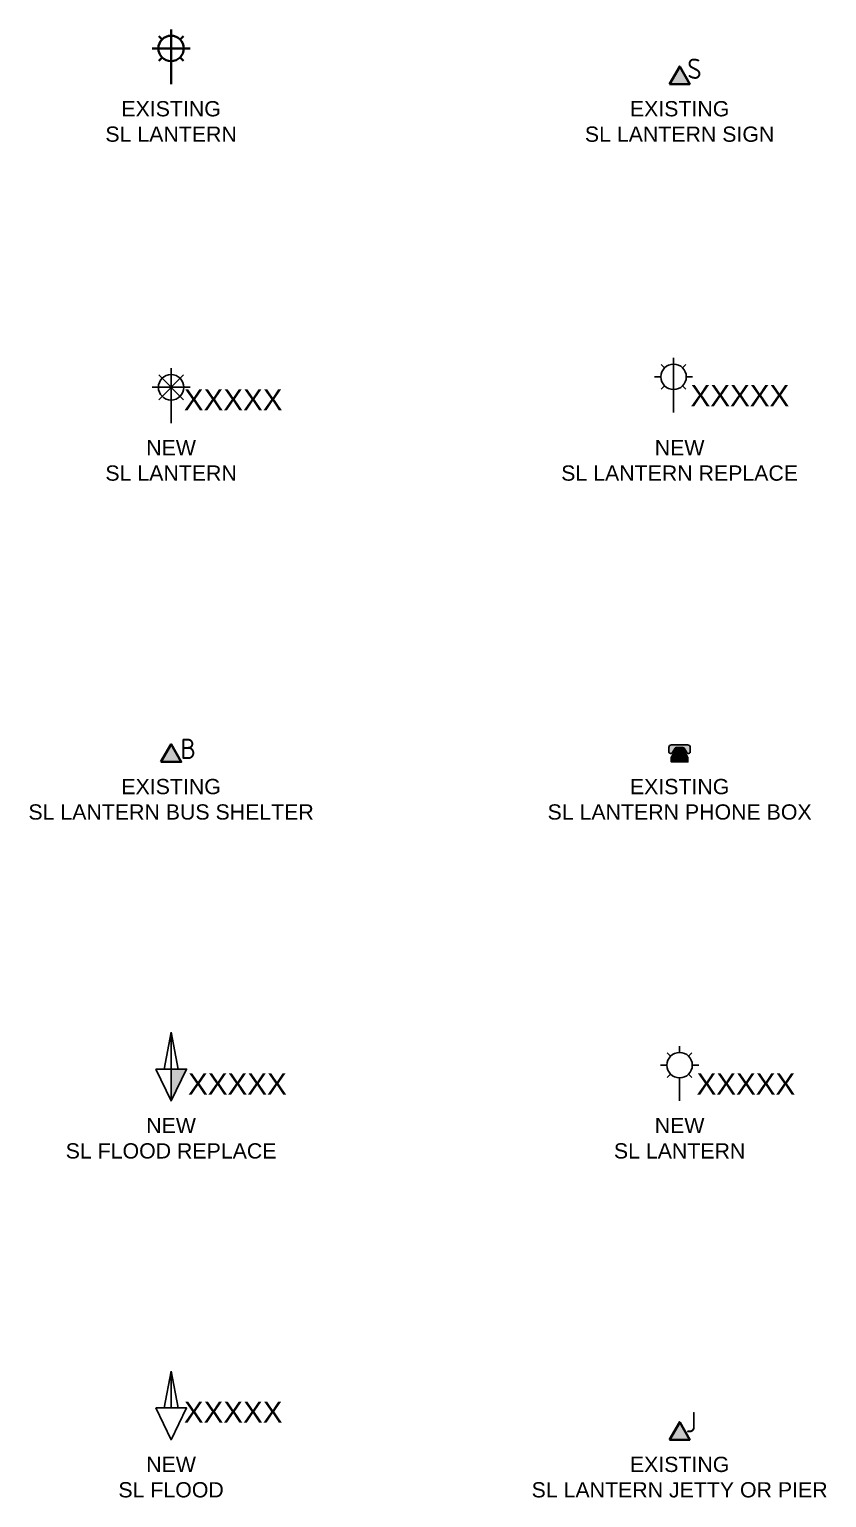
# Model space of a CAD drawing. Header units: metres. Extents: x -59 to 424, y -8 to 170.
# Drawn here: x 103.3 to 197.3, y -6.8 to 166.5 of the extents above; entities that cross this region are included whole.
import ezdxf
from ezdxf.enums import TextEntityAlignment as Align

# ---------------------------------------------------------------- set-up
doc = ezdxf.new("R2010")
doc.units = ezdxf.units.M
doc.set_wipeout_variables(frame=1)
doc.layers.get('0').update_dxf_attribs({"color": 6})
doc.layers.add('Equip_SP_SL_EXT', color=7, linetype='Continuous')
doc.layers.add('Equip_SP_SL_NEW', color=2, linetype='Continuous')
doc.styles.add('iecARIAL', font='arial.ttf', dxfattribs={"height": 2})
doc.styles.add('IESYMBOL1', font='isocp.shx')
doc.styles.add('SL_LABEL', font='arial.ttf', dxfattribs={"height": 2.5})
doc.styles.get("Standard").update_dxf_attribs({"font": 'arial.ttf'})

# ---------------------------------------------------------------- blocks, each defined once
blk = doc.blocks.new('SL_FLOOD_NEW')
for p, q in [((0, 8.1), (-0.83, 3.76)), ((0.83, 3.76), (0, 8.1)), ((0, 3.76), (0, 8.1))]:
    blk.add_line(p, q)
blk.add_lwpolyline([(-1.82, 3.76), (0, 0), (1.82, 3.76)], close=True)
at = {"style": 'iecARIAL', "flags": 8}
blk.add_attdef('ASSET_NUM', (1.5, 2.02), '', height=2.5, dxfattribs=at)
for tag, p, height, flags in [('Z', (0, 0), 0.2, 1), ('CONSTRUCTED_VOLTAGE', (0, -0.2), 0.2, 9), ('CONTROL_TYPE', (0, -0.4), 0.2, 9), ('OPERATING_VOLTAGE', (0, -1.2), 0.2, 9), ('ORIENTATION', (0, -1.4), 0.2, 9), ('OWNED_BY', (0, -1.6), 0.2, 9), ('STATE', (0, -1.8), 0.2, 9), ('LANTERN_PURPOSE', (0, -0.6), 0.2, 9), ('LANTERN_TYPE', (0, -0.8), 0.2, 9), ('NO_PHASES', (0, -1), 0.2, 9), ('LNUMBER', (4.29, -3.76), 2.5, 8), ('CEXIST', (0, -2.2), 0.2, 9), ('CNEW', (0, -2.4), 0.2, 9), ('CNUMBER', (0, -2.6), 0.2, 9), ('CREMOVE', (0, -2.8), 0.2, 9), ('CREPLACE', (0, -3), 0.2, 9), ('USAGE', (0, -2), 0.2, 9), ('LKINGHEIGHT', (0, -3.2), 0.2, 9), ('LBRACKET', (0, -3.4), 0.2, 9), ('LBRACKETVOCAB', (0, -3.6), 0.2, 9), ('LCATEGORY', (0, -3.8), 0.2, 9), ('LCHARGE1', (0, -4), 0.2, 9), ('LCHARGE1PERCENT', (0, -4.2), 0.2, 9), ('LCHARGE2', (0, -4.4), 0.2, 9), ('LCHARGE2PERCENT', (0, -4.6), 0.2, 9), ('LCHARGE3', (0, -4.8), 0.2, 9), ('LCHARGE3PERCENT', (0, -5), 0.2, 9), ('LEXIST', (0, -5.2), 0.2, 9), ('LLAMP', (0, -5.4), 0.2, 9), ('LLAMPVOCAB', (0, -5.6), 0.2, 9), ('LMAST', (0, -5.8), 0.2, 9), ('LMASTVOCAB', (0, -6), 0.2, 9), ('LNEW', (0, -6.2), 0.2, 9), ('LANTNUMBER', (0, -6.4), 0.2, 9), ('LOUTREACH', (0, -6.8), 0.2, 9), ('LOUTREACHVOCAB', (0, -7), 0.2, 9), ('STREETNAME', (0, -8.8), 0.2, 9), ('LRATECODE', (0, -7.2), 0.2, 9), ('LREMOVE', (0, -7.4), 0.2, 9), ('LREPLACE', (0, -7.6), 0.2, 9), ('LTYPE', (0, -7.8), 0.2, 9), ('LTYPEVOCAB', (0, -8), 0.2, 9), ('LEGEND', (0, -8.2), 0.2, 9), ('LOCATION', (0, -8.4), 0.2, 9), ('NOTES', (0, -8.6), 0.2, 9), ('OPERATED_BY', (-0.02, -9.21), 0.2, 9), ('SUBURB', (0, -9), 0.2, 9), ('MAINTAINED_BY', (0, -9.43), 0.2, 9)]:
    blk.add_attdef(tag, p, '', height=height, dxfattribs=dict(flags=flags))
blk = doc.blocks.new('SL_FLOOD_REPLACE_NEW')
blk.add_hatch(color=256).paths.add_polyline_path([(0, 0), (1.82, 3.76), (0, 3.76)])
for p, q in [((0, 8.1), (-0.83, 3.76)), ((0, 0), (0, 8.1)), ((0.83, 3.76), (0, 8.1))]:
    blk.add_line(p, q)
blk.add_lwpolyline([(-1.82, 3.76), (0, 0), (1.82, 3.76)], close=True)
for tag, height, flags, p in [('ASSET_NUM', 2.5, 8, (2, 2)), ('CONSTRUCTED_VOLTAGE', 0.2, 9, (1.5, -0.2)), ('CONTROL_TYPE', 0.2, 9, (1.5, -0.4)), ('OPERATING_VOLTAGE', 0.2, 9, (1.5, -1.2)), ('ORIENTATION', 0.2, 9, (1.5, -1.4)), ('OWNED_BY', 0.2, 9, (1.5, -1.6)), ('OPERATED_BY', 0.2, 9, (1.5, -1.8)), ('LANTERN_PURPOSE', 0.2, 9, (1.5, -0.6)), ('LANTERN_TYPE', 0.2, 9, (1.5, -0.8)), ('NO_PHASES', 0.2, 9, (1.5, -1)), ('STATE', 0.2, 9, (1.5, -2.2)), ('CEXIST', 0.2, 9, (1.5, -2.6)), ('CNEW', 0.2, 9, (1.5, -2.8)), ('CNUMBER', 0.2, 9, (1.5, -3)), ('CREMOVE', 0.2, 9, (1.5, -3.2)), ('CREPLACE', 0.2, 9, (1.5, -3.4)), ('MAINTAINED_BY', 0.2, 9, (1.5, -2)), ('USAGE', 0.2, 9, (1.5, -2.4)), ('LKINGHEIGHT', 0.2, 9, (1.5, -3.6)), ('LBRACKET', 0.2, 9, (1.5, -3.8)), ('LBRACKETVOCAB', 0.2, 9, (1.5, -4)), ('LCATEGORY', 0.2, 9, (1.5, -4.2)), ('LCHARGE1', 0.2, 9, (1.5, -4.4)), ('LCHARGE1PERCENT', 0.2, 9, (1.5, -4.6)), ('LCHARGE2', 0.2, 9, (1.5, -4.8)), ('LCHARGE2PERCENT', 0.2, 9, (1.5, -5)), ('LCHARGE3', 0.2, 9, (1.5, -5.2)), ('LCHARGE3PERCENT', 0.2, 9, (1.5, -5.4)), ('LEXIST', 0.2, 9, (1.5, -5.6)), ('LLAMP', 0.2, 9, (1.5, -5.8)), ('LLAMPVOCAB', 0.2, 9, (1.5, -6)), ('LMAST', 0.2, 9, (1.5, -6.2)), ('LMASTVOCAB', 0.2, 9, (1.5, -6.4)), ('LNEW', 0.2, 9, (1.5, -6.6)), ('LANTNUMBER', 0.2, 9, (1.5, -6.8)), ('LOUTREACH', 0.2, 9, (1.5, -7)), ('LOUTREACHVOCAB', 0.2, 9, (1.5, -7.2)), ('LRATECODE', 0.2, 9, (1.5, -7.4)), ('LREMOVE', 0.2, 9, (1.5, -7.6)), ('LREPLACE', 0.2, 9, (1.5, -7.8)), ('LTYPE', 0.2, 9, (1.5, -8)), ('LTYPEVOCAB', 0.2, 9, (1.5, -8.2)), ('LEGEND', 0.2, 9, (1.5, -8.4)), ('LOCATION', 0.2, 9, (1.5, -8.6)), ('STREETNAME', 0.2, 9, (1.5, -9)), ('SUBURB', 0.2, 9, (1.5, -9.2)), ('Z', 0.2, 1, (1.5, -9.4)), ('NOTES', 0.2, 9, (1.5, -8.8))]:
    blk.add_attdef(tag, text='', height=height, dxfattribs=dict(flags=flags)).set_placement(p, align=Align.MIDDLE_LEFT)
at = {"flags": 8}
blk.add_attdef('LNUMBER', (4.29, -3.76), '', height=2.5, dxfattribs=at)
blk = doc.blocks.new('SL_LANTERN_BUS_SHELTER_EXT')
at = {"lineweight": 40}
blk.add_hatch(color=256, dxfattribs=at).paths.add_polyline_path([(0.02, 2.09), (-1.2, 0), (1.2, 0)])
blk.add_lwpolyline([(-1.2, 0), (1.2, 0), (0.02, 2.09)], close=True, dxfattribs=at)
at = {"lineweight": 40, "style": 'IESYMBOL1'}
blk.add_text('B', height=2.4, dxfattribs=at).set_placement((1.1, 1.55), align=Align.MIDDLE_LEFT)
blk = doc.blocks.new('*U39')
for p, q in [((1.46, 2.76), (-1.46, 5.68)), ((-1.46, 2.76), (1.46, 5.68)), ((0, 1.97), (0, 6.47)), ((-2.25, 4.22), (2.25, 4.22)), ((0, 0), (0, 2.72)), ((0, 0), (0, 0))]:
    blk.add_line(p, q)
blk.add_circle((0, 4.22), 1.5)
at = {"style": 'iecARIAL', "flags": 8}
blk.add_attdef('ASSET_NUM', (1.5, 1.5), '', height=2.5, dxfattribs=at)
for tag, p, height, flags in [('CONSTRUCTED_VOLTAGE', (0, -0.2), 0.2, 9), ('CONTROL_TYPE', (0, -0.4), 0.2, 9), ('OPERATING_VOLTAGE', (0, -1.2), 0.2, 9), ('ORIENTATION', (0, -1.4), 0.2, 9), ('OWNED_BY', (0, -1.6), 0.2, 9), ('STATE', (0, -1.8), 0.2, 9), ('LANTERN_PURPOSE', (0, -0.6), 0.2, 9), ('LANTERN_TYPE', (0, -0.8), 0.2, 9), ('NO_PHASES', (0, -1), 0.2, 9), ('LNUMBER', (1.2, -2.8), 2.5, 8), ('CEXIST', (0, -2.2), 0.2, 9), ('CNEW', (0, -2.4), 0.2, 9), ('CNUMBER', (0, -2.6), 0.2, 9), ('CREMOVE', (0, -2.8), 0.2, 9), ('CREPLACE', (0, -3), 0.2, 9), ('USAGE', (0, -2), 0.2, 9), ('LKINGHEIGHT', (0, -3.2), 0.2, 9), ('LBRACKET', (0, -3.4), 0.2, 9), ('LBRACKETVOCAB', (0, -3.6), 0.2, 9), ('LCATEGORY', (0, -3.8), 0.2, 9), ('LCHARGE1', (0, -4), 0.2, 9), ('LCHARGE1PERCENT', (0, -4.2), 0.2, 9), ('LCHARGE2', (0, -4.4), 0.2, 9), ('LCHARGE2PERCENT', (0, -4.6), 0.2, 9), ('LCHARGE3', (0, -4.8), 0.2, 9), ('LCHARGE3PERCENT', (0, -5), 0.2, 9), ('LEXIST', (0, -5.2), 0.2, 9), ('LLAMP', (0, -5.4), 0.2, 9), ('LLAMPVOCAB', (0, -5.6), 0.2, 9), ('LMAST', (0, -5.8), 0.2, 9), ('LMASTVOCAB', (0, -6), 0.2, 9), ('LNEW', (0, -6.2), 0.2, 9), ('LANTNUMBER', (0, -6.4), 0.2, 9), ('LOUTREACH', (0, -6.8), 0.2, 9), ('LOUTREACHVOCAB', (0, -7), 0.2, 9), ('STREETNAME', (0, -8.8), 0.2, 9), ('LRATECODE', (0, -7.2), 0.2, 9), ('LREMOVE', (0, -7.4), 0.2, 9), ('LREPLACE', (0, -7.6), 0.2, 9), ('LTYPE', (0, -7.8), 0.2, 9), ('LTYPEVOCAB', (0, -8), 0.2, 9), ('LEGEND', (0, -8.2), 0.2, 9), ('LOCATION', (0, -8.4), 0.2, 9), ('NOTES', (0, -8.6), 0.2, 9), ('SUBURB', (0, -9), 0.2, 1)]:
    blk.add_attdef(tag, p, '', height=height, dxfattribs=dict(flags=flags))
blk = doc.blocks.new('*U41')
at = {"lineweight": 40}
for p, q in [((-1.46, 5.68), (-1.06, 5.28)), ((0, 1.97), (0, 6.47)), ((1.46, 5.68), (1.06, 5.28)), ((-2.25, 4.22), (2.25, 4.22)), ((-1.46, 2.76), (-1.06, 3.16)), ((0, 0), (0, 2.72)), ((1.46, 2.76), (1.06, 3.16))]:
    blk.add_line(p, q, dxfattribs=at)
blk.add_circle((0, 4.22), 1.5, dxfattribs=at)
at = {"style": 'iecARIAL', "flags": 8}
blk.add_attdef('ASSET_NUM', (1.5, 1.5), '', height=2.5, dxfattribs=at)
for tag, p, height, flags in [('OPERATING_VOLTAGE', (0.98, -1.65), 0.2, 9), ('ORIENTATION', (0.98, -1.85), 0.2, 9), ('CONSTRUCTED_VOLTAGE', (0.98, -0.65), 0.2, 9), ('CONTROL_TYPE', (0.98, -0.85), 0.2, 9), ('LANTERN_PURPOSE', (0.98, -1.05), 0.2, 9), ('LANTERN_TYPE', (0.98, -1.25), 0.2, 9), ('NO_PHASES', (0.98, -1.45), 0.2, 9), ('LNUMBER', (2.18, -3.25), 2.5, 8), ('OWNED_BY', (0.98, -2.05), 0.2, 9), ('STATE', (0.98, -2.25), 0.2, 9), ('USAGE', (0.98, -2.45), 0.2, 9), ('CEXIST', (0.98, -2.65), 0.2, 9), ('CNEW', (0.98, -2.85), 0.2, 9), ('CNUMBER', (0.98, -3.05), 0.2, 9), ('CREMOVE', (0.98, -3.25), 0.2, 9), ('CREPLACE', (0.98, -3.45), 0.2, 9), ('LKINGHEIGHT', (0.98, -3.65), 0.2, 9), ('LBRACKET', (0.98, -3.85), 0.2, 9), ('LBRACKETVOCAB', (0.98, -4.05), 0.2, 9), ('LCATEGORY', (0.98, -4.25), 0.2, 9), ('LCHARGE1', (0.98, -4.45), 0.2, 9), ('LCHARGE1PERCENT', (0.98, -4.65), 0.2, 9), ('LCHARGE2', (0.98, -4.85), 0.2, 9), ('LCHARGE2PERCENT', (0.98, -5.05), 0.2, 9), ('LCHARGE3', (0.98, -5.25), 0.2, 9), ('LCHARGE3PERCENT', (0.98, -5.45), 0.2, 9), ('LEXIST', (0.98, -5.65), 0.2, 9), ('LLAMP', (0.98, -5.85), 0.2, 9), ('LLAMPVOCAB', (0.98, -6.05), 0.2, 9), ('LMAST', (0.98, -6.25), 0.2, 9), ('LMASTVOCAB', (0.98, -6.45), 0.2, 9), ('LNEW', (0.98, -6.65), 0.2, 9), ('LANTNUMBER', (0.98, -6.85), 0.2, 9), ('LOUTREACH', (0.98, -7.25), 0.2, 9), ('LOUTREACHVOCAB', (0.98, -7.45), 0.2, 9), ('LRATECODE', (0.98, -7.65), 0.2, 9), ('LREMOVE', (0.98, -7.85), 0.2, 9), ('LREPLACE', (0.98, -8.05), 0.2, 9), ('LTYPE', (0.98, -8.25), 0.2, 9), ('LTYPEVOCAB', (0.98, -8.45), 0.2, 9), ('LEGEND', (0.98, -8.65), 0.2, 9), ('LOCATION', (0.98, -8.85), 0.2, 9), ('STREETNAME', (0.98, -9.25), 0.2, 9), ('SUBURB', (0.98, -9.45), 0.2, 1), ('NOTES', (0.98, -9.05), 0.2, 9)]:
    blk.add_attdef(tag, p, '', height=height, dxfattribs=dict(flags=flags))
blk = doc.blocks.new('SL_LANTERN_JETTY_OR_PIER_EXT')
at = {"lineweight": 40}
blk.add_hatch(color=256, dxfattribs=at).paths.add_polyline_path([(0.02, 2.09), (-1.2, 0), (1.2, 0)])
blk.add_lwpolyline([(-1.2, 0), (1.2, 0), (0.02, 2.09)], close=True, dxfattribs=at)
at = {"lineweight": 40, "style": 'IESYMBOL1'}
blk.add_text('J', height=2.4, dxfattribs=at).set_placement((0.72, 2.08), align=Align.MIDDLE_LEFT)
blk = doc.blocks.new('*U38')
blk.add_line((0, 0), (0, 0))
for tag, p, flags in [('Z', (0, 0), 1), ('OPERATED_BY', (0, -9.61), 9)]:
    blk.add_attdef(tag, p, '', height=0.2, dxfattribs=dict(flags=flags))
at = {"style": 'SL_LABEL', "flags": 9}
blk.add_attdef('STREET_CODE', text='', height=0.2, dxfattribs=at).set_placement((0, -0.2), align=Align.MIDDLE_LEFT)
for tag, height, flags, p in [('CONSTRUCTED_VOLTAGE', 0.2, 9, (0, -0.4)), ('CONTROL_TYPE', 0.2, 9, (0, -0.6)), ('OPERATING_VOLTAGE', 0.2, 9, (0, -1.4)), ('ORIENTATION', 0.2, 9, (0, -1.6)), ('OWNED_BY', 0.2, 9, (0, -1.8)), ('LANTERN_PURPOSE', 0.2, 9, (0, -0.8)), ('LANTERN_TYPE', 0.2, 9, (0, -1)), ('NO_PHASES', 0.2, 9, (0, -1.2)), ('LNUMBER', 2.5, 8, (1.2, -2.8)), ('STATE', 0.2, 9, (0, -2)), ('CEXIST', 0.2, 9, (0, -2.4)), ('CNEW', 0.2, 9, (0, -2.6)), ('CNUMBER', 0.2, 9, (0, -2.8)), ('CREMOVE', 0.2, 9, (0, -3)), ('CREPLACE', 0.2, 9, (0, -3.2)), ('USAGE', 0.2, 9, (0, -2.2)), ('LKINGHEIGHT', 0.2, 9, (0, -3.4)), ('LBRACKET', 0.2, 9, (0, -3.6)), ('LBRACKETVOCAB', 0.2, 9, (0, -3.8)), ('LCATEGORY', 0.2, 9, (0, -4)), ('LCHARGE1', 0.2, 9, (0, -4.2)), ('LCHARGE1PERCENT', 0.2, 9, (0, -4.4)), ('LCHARGE2', 0.2, 9, (0, -4.6)), ('LCHARGE2PERCENT', 0.2, 9, (0, -4.8)), ('LCHARGE3', 0.2, 9, (0, -5)), ('LCHARGE3PERCENT', 0.2, 9, (0, -5.2)), ('LEXIST', 0.2, 9, (0, -5.4)), ('LLAMP', 0.2, 9, (0, -5.6)), ('LLAMPVOCAB', 0.2, 9, (0, -5.8)), ('LMAST', 0.2, 9, (0, -6)), ('LMASTVOCAB', 0.2, 9, (0, -6.2)), ('LNEW', 0.2, 9, (0, -6.4)), ('LANTNUMBER', 0.2, 9, (0, -6.6)), ('LOUTREACH', 0.2, 9, (0, -7)), ('SUBURB', 0.2, 9, (0, -8.6)), ('LOUTREACHVOCAB', 0.2, 9, (0, -7.2)), ('LRATECODE', 0.2, 9, (0, -7.4)), ('LREMOVE', 0.2, 9, (0, -7.6)), ('LREPLACE', 0.2, 9, (0, -7.8)), ('LTYPE', 0.2, 9, (0, -8)), ('LTYPEVOCAB', 0.2, 9, (0, -8.2)), ('LEGEND', 0.2, 9, (0, -8.4)), ('STREETNAME', 0.2, 9, (0, -8.8)), ('LOCATION', 0.2, 9, (0, -9)), ('NOTES', 0.2, 9, (0, -9.2)), ('MAINTAINED_BY', 0.2, 9, (0, -9.86))]:
    blk.add_attdef(tag, text='', height=height, dxfattribs=dict(flags=flags)).set_placement(p, align=Align.MIDDLE_LEFT)
blk.add_wipeout([(0, 6.47), (1.46, 5.68), (2.25, 4.22), (1.46, 2.76), (0, 1.86), (-1.46, 2.76), (-2.25, 4.22), (-1.46, 5.68)])
for p, q in [((-1.46, 5.68), (-1.06, 5.28)), ((0, 5.72), (0, 6.47)), ((1.46, 5.68), (1.06, 5.28)), ((-2.25, 4.22), (-1.5, 4.22)), ((1.5, 4.22), (2.25, 4.22)), ((-1.46, 2.76), (-1.06, 3.16)), ((0, 0), (0, 2.72)), ((1.46, 2.76), (1.06, 3.16))]:
    blk.add_line(p, q)
blk.add_circle((0, 4.22), 1.5)
at = {"style": 'SL_LABEL', "flags": 8}
blk.add_attdef('ASSET_NUM', text='', height=2.5, dxfattribs=at).set_placement((2, 2), align=Align.MIDDLE_LEFT)
blk = doc.blocks.new('SL_LANTERN_PHONE_BOX_EXT')
for points in [[(0.4, 1.71, -0.267948), (0.54, 1.63), (0.85, 1.1, 0.267948), (0.99, 1.02), (1.1, 1.02, 0.414214), (1.26, 1.18), (1.26, 1.7, 0.414214), (0.94, 2.02), (-0.95, 2.02, 0.414214), (-1.27, 1.7), (-1.27, 1.18, 0.414214), (-1.11, 1.02), (-0.98, 1.02, 0.267949), (-0.85, 1.1), (-0.54, 1.63, -0.267949), (-0.4, 1.71)], [(-0.51, 1.36), (-0.99, 0.52), (-0.99, 0), (0.99, 0), (0.99, 0.53), (0.38, 1.59), (-0.37, 1.59, 0.556224)]]:
    blk.add_hatch(color=256).paths.add_polyline_path(points)
for points in [[(-1.27, 1.18), (-1.27, 1.7, -0.414214), (-0.95, 2.02), (0.94, 2.02, -0.414214), (1.26, 1.7), (1.26, 1.18, -0.414214), (1.1, 1.02), (0.99, 1.02, -0.267948), (0.85, 1.1), (0.54, 1.63, 0.267948), (0.4, 1.71), (-0.4, 1.71, 0.267949), (-0.54, 1.63), (-0.85, 1.1, -0.267949), (-0.98, 1.02), (-1.11, 1.02, -0.414214)], [(0.53, 1.33), (0.53, 1.43, 0.414214), (0.37, 1.59), (-0.37, 1.59, 0.414214), (-0.53, 1.43), (-0.53, 1.33), (-0.99, 0.52), (-0.99, 0), (0.99, 0), (0.99, 0.53)]]:
    blk.add_lwpolyline(points, format="xyb", close=True)
blk = doc.blocks.new('SL_LANTERN_SIGN_EXT')
at = {"lineweight": 40}
blk.add_hatch(color=256, dxfattribs=at).paths.add_polyline_path([(0.02, 2.09), (-1.2, 0), (1.2, 0)])
blk.add_lwpolyline([(-1.2, 0), (1.2, 0), (0.02, 2.09)], close=True, dxfattribs=at)
at = {"lineweight": 40, "style": 'IESYMBOL1'}
blk.add_text('S', height=2.4, dxfattribs=at).set_placement((0.9, 1.82), align=Align.MIDDLE_LEFT)
blk = doc.blocks.new('*U40')
blk.add_line((0, 0), (0, 0))
for tag, height, flags, p in [('STREET_CODE', 0.2, 9, (1.5, 0)), ('CONSTRUCTED_VOLTAGE', 0.2, 9, (1.5, -0.2)), ('CONTROL_TYPE', 0.2, 9, (1.5, -0.4)), ('OPERATING_VOLTAGE', 0.2, 9, (1.5, -1.2)), ('ORIENTATION', 0.2, 9, (1.5, -1.4)), ('OWNED_BY', 0.2, 9, (1.5, -1.6)), ('OPERATED_BY', 0.2, 9, (1.5, -1.8)), ('LANTERN_PURPOSE', 0.2, 9, (1.5, -0.6)), ('LANTERN_TYPE', 0.2, 9, (1.5, -0.8)), ('NO_PHASES', 0.2, 9, (1.5, -1)), ('LNUMBER', 2.5, 8, (1.5, -1.38)), ('STATE', 0.2, 9, (1.5, -2.2)), ('CEXIST', 0.2, 9, (1.5, -2.6)), ('CNEW', 0.2, 9, (1.5, -2.8)), ('CNUMBER', 0.2, 9, (1.5, -3)), ('CREMOVE', 0.2, 9, (1.5, -3.2)), ('CREPLACE', 0.2, 9, (1.5, -3.4)), ('MAINTAINED_BY', 0.2, 9, (1.5, -2)), ('USAGE', 0.2, 9, (1.5, -2.4)), ('LKINGHEIGHT', 0.2, 9, (1.5, -3.6)), ('LBRACKET', 0.2, 9, (1.5, -3.8)), ('LBRACKETVOCAB', 0.2, 9, (1.5, -4)), ('LCATEGORY', 0.2, 9, (1.5, -4.2)), ('LCHARGE1', 0.2, 9, (1.5, -4.4)), ('LCHARGE1PERCENT', 0.2, 9, (1.5, -4.6)), ('LCHARGE2', 0.2, 9, (1.5, -4.8)), ('LCHARGE2PERCENT', 0.2, 9, (1.5, -5)), ('LCHARGE3', 0.2, 9, (1.5, -5.2)), ('LCHARGE3PERCENT', 0.2, 9, (1.5, -5.4)), ('LEXIST', 0.2, 9, (1.5, -5.6)), ('LLAMP', 0.2, 9, (1.5, -5.8)), ('LLAMPVOCAB', 0.2, 9, (1.5, -6)), ('LMAST', 0.2, 9, (1.5, -6.2)), ('LMASTVOCAB', 0.2, 9, (1.5, -6.4)), ('LNEW', 0.2, 9, (1.5, -6.6)), ('LOUTREACH', 0.2, 9, (1.5, -7.2)), ('LOUTREACHVOCAB', 0.2, 9, (1.5, -7.4)), ('LRATECODE', 0.2, 9, (1.5, -7.6)), ('LREMOVE', 0.2, 9, (1.5, -7.8)), ('LREPLACE', 0.2, 9, (1.5, -8)), ('LTYPE', 0.2, 9, (1.5, -8.2)), ('LTYPEVOCAB', 0.2, 9, (1.5, -8.4)), ('LEGEND', 0.2, 9, (1.5, -8.6)), ('NEW_LKINGHEIGHT', 0.2, 9, (1.5, -8.8)), ('NEW_LBRACKET', 0.2, 9, (1.5, -9)), ('NEW_LBRACKETVOCAB', 0.2, 9, (1.5, -9.2)), ('NEW_LCATEGORY', 0.2, 9, (1.5, -9.4)), ('NEW_LCHARGE1', 0.2, 9, (1.5, -9.6)), ('NEW_LCHARGE1PERCENT', 0.2, 9, (1.5, -9.8)), ('NEW_LCHARGE2', 0.2, 9, (1.5, -10)), ('NEW_LCHARGE2PERCENT', 0.2, 9, (1.5, -10.2)), ('NEW_LCHARGE3', 0.2, 9, (1.5, -10.4)), ('NEW_LCHARGE3PERCENT', 0.2, 9, (1.5, -10.6)), ('NEW_LLAMP', 0.2, 9, (1.5, -10.8)), ('NEW_LLAMPVOCAB', 0.2, 9, (1.5, -11)), ('NEW_LMAST', 0.2, 9, (1.5, -11.2)), ('NEW_LMASTVOCAB', 0.2, 9, (1.5, -11.4)), ('NEW_LOUTREACH', 0.2, 9, (1.5, -11.6)), ('NEW_LOUTREACHVOCAB', 0.2, 9, (1.5, -11.8)), ('NEW_LRATECODE', 0.2, 9, (1.5, -12)), ('NEW_LTYPE', 0.2, 9, (1.5, -12.2)), ('SUBURB', 0.2, 9, (1.5, -12.6)), ('STREETNAME', 0.2, 9, (1.5, -12.8)), ('Z', 0.2, 1, (1.5, -13.4)), ('NEW_LTYPEVOCAB', 0.2, 9, (1.5, -12.4)), ('LOCATION', 0.2, 9, (1.5, -13)), ('NOTES', 0.2, 9, (1.5, -13.2))]:
    blk.add_attdef(tag, text='', height=height, dxfattribs=dict(flags=flags)).set_placement(p, align=Align.MIDDLE_LEFT)
at = {"flags": 9}
blk.add_attdef('LANTNUMBER', (1.5, -6.91), '', height=0.2, dxfattribs=at)
blk.add_wipeout([(0, 6.47), (1.46, 5.68), (2.25, 4.22), (1.46, 2.76), (0, 1.86), (-1.46, 2.76), (-2.25, 4.22), (-1.46, 5.68)])
for p, q in [((-1.46, 5.68), (-1.06, 5.28)), ((0, 2.72), (0, 6.47)), ((1.46, 5.68), (1.06, 5.28)), ((-2.25, 4.22), (-1.5, 4.22)), ((1.5, 4.22), (2.25, 4.22)), ((-1.46, 2.76), (-1.06, 3.16)), ((0, 0), (0, 2.72)), ((1.46, 2.76), (1.06, 3.16))]:
    blk.add_line(p, q)
blk.add_circle((0, 4.22), 1.5)
at = {"flags": 8}
blk.add_attdef('ASSET_NUM', text='', height=2.5, dxfattribs=at).set_placement((2, 2), align=Align.MIDDLE_LEFT)

msp = doc.modelspace()

# ---------------------------------------------------------------- block references
at = {"layer": 'Equip_SP_SL_EXT'}
for name, p in [('*U41', (120, 160)), ('SL_LANTERN_SIGN_EXT', (180, 160)), ('SL_LANTERN_BUS_SHELTER_EXT', (120, 80)), ('SL_LANTERN_PHONE_BOX_EXT', (180, 80)), ('SL_LANTERN_JETTY_OR_PIER_EXT', (180, 0))]:
    msp.add_blockref(name, p, dxfattribs=at)
at = {"layer": 'Equip_SP_SL_NEW'}
msp.add_blockref('*U40', (179.29, 121.24), dxfattribs=at).add_auto_attribs({'ASSET_NUM': 'XXXXX'})
ref = msp.add_blockref('*U39', (120, 120), dxfattribs=at)
ref.add_attrib('ASSET_NUM', 'XXXXX', (121.5, 121.5), dxfattribs={"layer": '0', "height": 2.5, "style": 'iecARIAL'})
ref = msp.add_blockref('SL_FLOOD_REPLACE_NEW', (120, 40), dxfattribs=at)
ref.add_attrib('ASSET_NUM', 'XXXXX', dxfattribs={"layer": '0', "height": 2.5}).set_placement((122, 42), align=Align.MIDDLE_LEFT)
ref = msp.add_blockref('*U38', (180, 40), dxfattribs=at)
ref.add_attrib('ASSET_NUM', 'XXXXX', dxfattribs={"layer": '0', "height": 2.5, "style": 'SL_LABEL'}).set_placement((182, 42), align=Align.MIDDLE_LEFT)
ref = msp.add_blockref('SL_FLOOD_NEW', (120, 0), dxfattribs=at)
ref.add_attrib('ASSET_NUM', 'XXXXX', (121.5, 2.02), dxfattribs={"layer": '0', "height": 2.5, "style": 'iecARIAL'})

# ---------------------------------------------------------------- texts
at = {"char_height": 1.8, "width": 40, "attachment_point": 2}
for s, insert in [('EXISTING\\PSL LANTERN', (120, 158)), ('EXISTING\\PSL LANTERN SIGN', (180, 158)), ('NEW\\PSL LANTERN', (120, 118)), ('NEW\\PSL LANTERN REPLACE', (180, 118)), ('EXISTING\\PSL LANTERN BUS SHELTER', (120, 78)), ('EXISTING\\PSL LANTERN PHONE BOX', (180, 78)), ('NEW\\PSL FLOOD REPLACE', (120, 38)), ('NEW\\PSL LANTERN', (180, 38)), ('NEW\\PSL FLOOD', (120, -2)), ('EXISTING\\PSL LANTERN JETTY OR PIER', (180, -2))]:
    msp.add_mtext(s, dxfattribs=dict(at, insert=insert))

doc.saveas('drawing.dxf')
